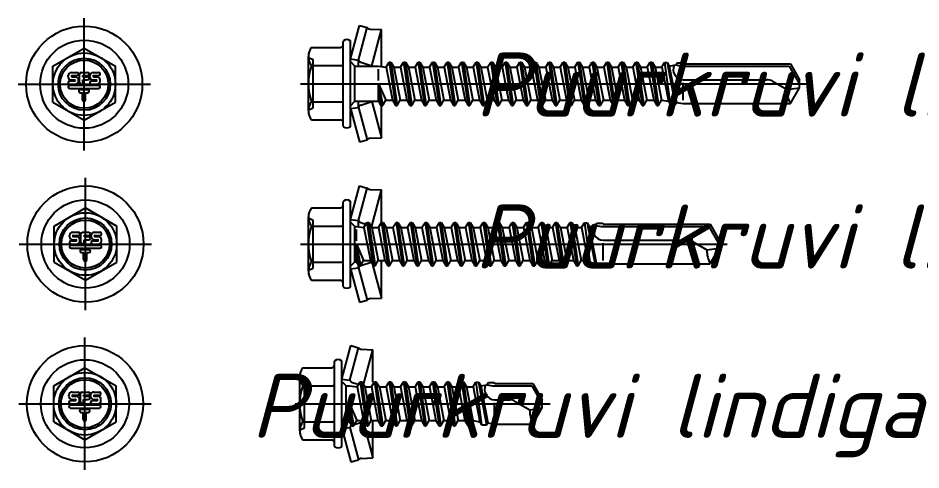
# Model space of a CAD drawing. Header units: millimetres. Extents: x -29692 to 34729, y -8412 to 43293.
# Drawn here: x -16573.3 to -16460.7, y 3997.6 to 4054 of the extents above; entities that cross this region are included whole.
import ezdxf

# ---------------------------------------------------------------- set-up
doc = ezdxf.new("R2010")
doc.units = ezdxf.units.MM
doc.layers.add('_0_004_Текст_01', color=7, linetype='Continuous', lineweight=18)
doc.styles.add('Malmerk_DZ_4', font='isocpeui.ttf', dxfattribs={"height": 4})

# ---------------------------------------------------------------- blocks, each defined once
blk = doc.blocks.new('Puurkruvi_lindiga_5.5x45_M8')
at = {"color": 0, "linetype": 'ByBlock', "lineweight": -2}
for p, q in [((-3.89, 3.08), (-2.77, 7.25)), ((-2.89, 2.95), (-1.8, 6.99)), ((-2.77, 7.25), (-1.8, 6.99)), ((-1.43, 6.81), (0, 6.75)), ((-1.22, 2.22), (0, 6.75)), ((0, 2.7), (0, 6.75)), ((-4.79, -5.28), (-4.79, 5.28)), ((-3.89, -5.28), (-3.89, 5.28)), ((-8.74, 4.5), (-5.19, 4.5)), ((-9.14, -3.38), (-9.14, 3.38)), ((-9.14, 3.25), (-8.54, 3)), ((-8.54, -3), (-8.54, 3)), ((-3.89, 3.08), (-2.89, 2.95)), ((-3.89, -3.08), (-3.89, 3.08)), ((-3.89, 2.75), (-3.33, 2.2)), ((-2.89, 2.16), (-2.89, 2.95)), ((-2.58, 2.67), (-1.97, 2.47)), ((-2.21, 2.05), (-1.83, 2.7)), ((-1.83, 2.7), (-1.62, 2.7)), ((-1.83, 2.7), (-1.04, -2.7)), ((-1.62, 2.7), (-1.24, 2.05)), ((-1.62, 2.7), (-0.82, -2.7)), ((-1.37, 2.28), (-1.22, 2.22)), ((-0.4, 2.05), (-0.02, 2.7)), ((-0.02, 2.7), (0.77, -2.7)), ((-0.02, 2.7), (0.19, 2.7)), ((0.19, 2.7), (0.99, -2.7)), ((0.19, 2.7), (0.57, 2.05)), ((1.41, 2.05), (1.79, 2.7)), ((1.79, 2.7), (2, 2.7)), ((1.79, 2.7), (2.58, -2.7)), ((2, 2.7), (2.38, 2.05)), ((2, 2.7), (2.8, -2.7)), ((3.22, 2.05), (3.6, 2.7)), ((3.6, 2.7), (4.39, -2.7)), ((3.6, 2.7), (3.81, 2.7)), ((3.81, 2.7), (4.61, -2.7)), ((3.81, 2.7), (4.19, 2.05)), ((5.03, 2.05), (5.41, 2.7)), ((5.41, 2.7), (5.62, 2.7)), ((5.41, 2.7), (6.2, -2.7)), ((5.62, 2.7), (6, 2.05)), ((5.62, 2.7), (6.42, -2.7)), ((6.84, 2.05), (7.22, 2.7)), ((7.22, 2.7), (8.01, -2.7)), ((7.22, 2.7), (7.43, 2.7)), ((7.43, 2.7), (8.23, -2.7)), ((7.43, 2.7), (7.81, 2.05)), ((8.65, 2.05), (9.03, 2.7)), ((9.03, 2.7), (9.24, 2.7)), ((9.03, 2.7), (9.82, -2.7)), ((9.24, 2.7), (9.62, 2.05)), ((9.24, 2.7), (10.04, -2.7)), ((10.46, 2.05), (10.84, 2.7)), ((10.84, 2.7), (11.63, -2.7)), ((10.84, 2.7), (11.05, 2.7)), ((11.05, 2.7), (11.85, -2.7)), ((11.05, 2.7), (11.43, 2.05)), ((12.27, 2.05), (12.65, 2.7)), ((12.65, 2.7), (12.86, 2.7)), ((12.65, 2.7), (13.44, -2.7)), ((12.86, 2.7), (13.24, 2.05)), ((12.86, 2.7), (13.66, -2.7)), ((14.08, 2.05), (14.46, 2.7)), ((14.46, 2.7), (15.25, -2.7)), ((14.46, 2.7), (14.67, 2.7)), ((14.67, 2.7), (15.47, -2.7)), ((14.67, 2.7), (15.05, 2.05)), ((15.89, 2.05), (16.27, 2.7)), ((16.27, 2.7), (16.48, 2.7)), ((16.27, 2.7), (17.06, -2.7)), ((16.48, 2.7), (16.86, 2.05)), ((16.48, 2.7), (17.28, -2.7)), ((17.7, 2.05), (18.08, 2.7)), ((18.08, 2.7), (18.87, -2.7)), ((18.08, 2.7), (18.29, 2.7)), ((18.29, 2.7), (19.09, -2.7)), ((18.29, 2.7), (18.67, 2.05)), ((19.51, 2.05), (19.89, 2.7)), ((19.89, 2.7), (20.1, 2.7)), ((19.89, 2.7), (20.68, -2.7)), ((20.1, 2.7), (20.48, 2.05)), ((20.1, 2.7), (20.9, -2.7)), ((21.32, 2.05), (21.7, 2.7)), ((21.7, 2.7), (22.49, -2.7)), ((21.7, 2.7), (21.91, 2.7)), ((21.91, 2.7), (22.71, -2.7)), ((21.91, 2.7), (22.29, 2.05)), ((23.13, 2.05), (23.51, 2.7)), ((23.51, 2.7), (23.72, 2.7)), ((23.51, 2.7), (24.3, -2.7)), ((23.72, 2.7), (24.1, 2.05)), ((23.72, 2.7), (24.52, -2.7)), ((24.94, 2.06), (25.28, 2.64)), ((25.28, 2.64), (25.63, 2.64)), ((25.28, 2.64), (26, -2.59)), ((25.63, 2.64), (25.88, 2.2)), ((25.63, 2.64), (26.62, -2.59)), ((25.88, 2.2), (26.7, 2.33)), ((26.7, 2.33), (26.84, 2.59)), ((26.7, 2.33), (27.37, 2.2)), ((26.84, 2.59), (27.57, 2.59)), ((27.57, 2.59), (27.64, 2.47)), ((27.64, 2.47), (40.97, 2.47)), ((40.97, 2.47), (42.11, 0.5)), ((-8.74, 2.25), (-4.99, 2.25)), ((-3.33, -2.2), (-3.33, 2.2)), ((-3.33, 2.2), (-3.14, 2.2)), ((-3.14, 2.2), (-2.21, 2.05)), ((-3.14, 0.4), (-3.14, 1.8)), ((-2.21, 2.05), (-1.41, -2.05)), ((-1.24, 2.05), (-0.4, 2.05)), ((-1.24, 2.05), (-0.44, -2.05)), ((-1.22, 2.05), (-1.22, 2.22)), ((-0.4, 2.05), (0.4, -2.05)), ((0.57, 2.05), (1.37, -2.05)), ((0.57, 2.05), (1.41, 2.05)), ((1.41, 2.05), (2.21, -2.05)), ((2.38, 2.05), (3.22, 2.05)), ((2.38, 2.05), (3.18, -2.05)), ((3.22, 2.05), (4.02, -2.05)), ((4.19, 2.05), (4.99, -2.05)), ((4.19, 2.05), (5.03, 2.05)), ((5.03, 2.05), (5.83, -2.05)), ((6, 2.05), (6.84, 2.05)), ((6, 2.05), (6.8, -2.05)), ((6.84, 2.05), (7.64, -2.05)), ((7.81, 2.05), (8.61, -2.05)), ((7.81, 2.05), (8.65, 2.05)), ((8.65, 2.05), (9.45, -2.05)), ((9.62, 2.05), (10.46, 2.05)), ((9.62, 2.05), (10.42, -2.05)), ((10.46, 2.05), (11.26, -2.05)), ((11.43, 2.05), (12.23, -2.05)), ((11.43, 2.05), (12.27, 2.05)), ((12.27, 2.05), (13.07, -2.05)), ((13.24, 2.05), (14.08, 2.05)), ((13.24, 2.05), (14.04, -2.05)), ((14.08, 2.05), (14.88, -2.05)), ((15.05, 2.05), (15.85, -2.05)), ((15.05, 2.05), (15.89, 2.05)), ((15.89, 2.05), (16.69, -2.05)), ((16.86, 2.05), (17.66, -2.05)), ((16.86, 2.05), (17.7, 2.05)), ((17.7, 2.05), (18.5, -2.05)), ((18.67, 2.05), (19.47, -2.05)), ((18.67, 2.05), (19.51, 2.05)), ((19.51, 2.05), (20.31, -2.05)), ((20.48, 2.05), (21.28, -2.05)), ((20.48, 2.05), (21.32, 2.05)), ((21.32, 2.05), (22.12, -2.05)), ((22.29, 2.05), (23.13, 2.05)), ((22.29, 2.05), (23.09, -2.05)), ((23.13, 2.05), (23.93, -2.05)), ((24.1, 2.05), (24.9, -2.05)), ((24.1, 2.05), (24.9, 2.05)), ((24.9, 2.05), (24.94, 2.06)), ((24.94, 2.06), (25.76, -2.19)), ((25.88, 2.2), (26.76, -2.34)), ((27.37, 2.2), (40.81, 2.2)), ((40.81, 2.2), (42.11, -0.05)), ((-10.14, 0), (43.11, 0)), ((-3.14, -2.2), (-3.14, 0)), ((-3.14, 0), (-2.25, -2.05)), ((-3.14, 0), (-2.63, -2.7)), ((-3.14, 0), (-2.85, -2.7)), ((27.61, 0.5), (38.01, 0.5)), ((27.61, -2.07), (27.61, 0.1)), ((38.76, 0.3), (40.57, -0.74)), ((42.11, -0.5), (42.11, 0.5)), ((40.57, -0.74), (42.11, -0.5)), ((40.97, -2.47), (42.11, -0.5)), ((-8.74, -2.25), (-4.99, -2.25)), ((-3.89, -2.75), (-3.33, -2.2)), ((-3.33, -2.2), (-3.14, -2.2)), ((-3.14, -2.2), (-2.85, -2.7)), ((-2.63, -2.7), (-2.25, -2.05)), ((-2.58, -2.67), (-1.3, -2.25)), ((-2.25, -2.05), (-1.41, -2.05)), ((-1.41, -2.05), (-1.04, -2.7)), ((-0.82, -2.7), (-0.44, -2.05)), ((-0.44, -2.05), (0.4, -2.05)), ((0, -6.75), (0, -2.05)), ((0.4, -2.05), (0.77, -2.7)), ((0.99, -2.7), (1.37, -2.05)), ((1.37, -2.05), (2.21, -2.05)), ((2.21, -2.05), (2.58, -2.7)), ((2.8, -2.7), (3.18, -2.05)), ((3.18, -2.05), (4.02, -2.05)), ((4.02, -2.05), (4.39, -2.7)), ((4.61, -2.7), (4.99, -2.05)), ((4.99, -2.05), (5.83, -2.05)), ((5.83, -2.05), (6.2, -2.7)), ((6.42, -2.7), (6.8, -2.05)), ((6.8, -2.05), (7.64, -2.05)), ((7.64, -2.05), (8.01, -2.7)), ((8.23, -2.7), (8.61, -2.05)), ((8.61, -2.05), (9.45, -2.05)), ((9.45, -2.05), (9.82, -2.7)), ((10.04, -2.7), (10.42, -2.05)), ((10.42, -2.05), (11.26, -2.05)), ((11.26, -2.05), (11.63, -2.7)), ((11.85, -2.7), (12.23, -2.05)), ((12.23, -2.05), (13.07, -2.05)), ((13.07, -2.05), (13.44, -2.7)), ((13.66, -2.7), (14.04, -2.05)), ((14.04, -2.05), (14.88, -2.05)), ((14.88, -2.05), (15.25, -2.7)), ((15.47, -2.7), (15.85, -2.05)), ((15.85, -2.05), (16.69, -2.05)), ((16.69, -2.05), (17.06, -2.7)), ((17.28, -2.7), (17.66, -2.05)), ((17.66, -2.05), (18.5, -2.05)), ((18.5, -2.05), (18.87, -2.7)), ((19.09, -2.7), (19.47, -2.05)), ((19.47, -2.05), (20.31, -2.05)), ((20.31, -2.05), (20.68, -2.7)), ((20.9, -2.7), (21.28, -2.05)), ((21.28, -2.05), (22.12, -2.05)), ((22.12, -2.05), (22.49, -2.7)), ((22.71, -2.7), (23.09, -2.05)), ((23.09, -2.05), (23.93, -2.05)), ((23.93, -2.05), (24.3, -2.7)), ((24.52, -2.7), (24.9, -2.05)), ((24.9, -2.05), (25.76, -2.19)), ((25.76, -2.19), (26, -2.59)), ((-9.14, -3.25), (-8.54, -3)), ((-3.89, -3.08), (-2.89, -2.95)), ((-3.89, -3.08), (-2.77, -7.25)), ((-2.89, -2.95), (-2.89, -2.63)), ((-2.89, -2.95), (-1.8, -6.99)), ((-2.85, -2.7), (-2.63, -2.7)), ((-1.14, -2.53), (0, -6.75)), ((-1.04, -2.7), (-0.82, -2.7)), ((0.77, -2.7), (0.99, -2.7)), ((2.58, -2.7), (2.8, -2.7)), ((4.39, -2.7), (4.61, -2.7)), ((6.2, -2.7), (6.42, -2.7)), ((8.01, -2.7), (8.23, -2.7)), ((9.82, -2.7), (10.04, -2.7)), ((11.63, -2.7), (11.85, -2.7)), ((13.44, -2.7), (13.66, -2.7)), ((15.25, -2.7), (15.47, -2.7)), ((17.06, -2.7), (17.28, -2.7)), ((18.87, -2.7), (19.09, -2.7)), ((20.68, -2.7), (20.9, -2.7)), ((22.49, -2.7), (22.71, -2.7)), ((24.3, -2.7), (24.52, -2.7)), ((26, -2.59), (26.62, -2.59)), ((26.62, -2.59), (26.76, -2.34)), ((26.76, -2.34), (27.61, -2.47)), ((27.61, -2.47), (40.97, -2.47)), ((-8.74, -4.5), (-5.19, -4.5)), ((-1.43, -6.81), (0, -6.75)), ((-2.77, -7.25), (-1.8, -6.99))]:
    blk.add_line(p, q, dxfattribs=at)
for centre, radius, start, end in [((-1.41, 7.31), 0.5, 218.9841, 267.7524), ((-5.19, 4.9), 0.4, 270, 0), ((-4.69, 5.28), 0.1, 127.4952, 180), ((-4.34, 4.83), 0.675, 52.5048, 127.4952), ((-3.99, 5.28), 0.1, 0, 52.5048), ((-7.35, 3.38), 1.78, 140.8805, 219.1195), ((-4.99, 2.45), 0.2, 270, 0), ((-2.43, 3.15), 0.5, 203.4374, 251.8168), ((27.61, 1.75), 1.25, 153.9261, 270), ((-2.6, 0), 6.54, 159.8534, 200.1466), ((38.01, -1), 1.5, 60, 90), ((44.2, -0.81), 3.63, 178.9228, 207.2555), ((-7.35, -3.38), 1.78, 140.8805, 219.1195), ((-4.99, -2.45), 0.2, 0, 90), ((-2.43, -3.15), 0.5, 116.1361, 156.5626), ((-2.43, -3.15), 0.5, 108.1832, 112.9541), ((-5.19, -4.9), 0.4, 0, 90), ((-4.69, -5.28), 0.1, 180, 232.5048), ((-4.34, -4.82), 0.675, 232.5048, 307.4952), ((-3.99, -5.28), 0.1, 307.4952, 0), ((-1.41, -7.31), 0.5, 92.2476, 141.0159)]:
    blk.add_arc(centre, radius, start, end, dxfattribs=at)
blk = doc.blocks.new('Puurkruvi_lindiga_5.5x55_M8')
at = {"color": 0, "linetype": 'ByBlock', "lineweight": -2}
for p, q in [((-0.552064, 3.081652), (0.564841, 7.25)), ((0.447936, 2.95), (1.530767, 6.991181)), ((0.564841, 7.25), (1.530767, 6.991181)), ((1.899818, 6.806118), (3.32964, 6.75)), ((2.11717, 2.225), (3.32964, 6.75)), ((3.32964, 2.138658), (3.32964, 6.75)), ((-1.452064, -5.281207), (-1.452064, 5.281207)), ((-0.552064, -5.281207), (-0.552064, 5.281207)), ((-5.402064, 4.503332), (-1.852064, 4.503332)), ((-5.802064, -3.377499), (-5.802064, 3.377499)), ((-5.802064, 3.25), (-5.202064, 3)), ((-5.202064, -3), (-5.202064, 3)), ((-0.552064, 3.081652), (0.447936, 2.95)), ((-0.552064, -3.081652), (-0.552064, 3.081652)), ((-0.552064, 2.75), (0, 2.197936)), ((0.447936, 2.197936), (0.447936, 2.95)), ((0.750656, 2.673843), (2.11717, 2.225)), ((3.885566, 2.05), (4.260844, 2.7)), ((4.260844, 2.7), (4.478069, 2.7)), ((4.260844, 2.7), (5.057803, -2.7)), ((4.478069, 2.7), (4.853347, 2.05)), ((4.478069, 2.7), (5.275028, -2.7)), ((5.695566, 2.05), (6.070844, 2.7)), ((6.070844, 2.7), (6.867803, -2.7)), ((6.070844, 2.7), (6.288069, 2.7)), ((6.288069, 2.7), (7.085028, -2.7)), ((6.288069, 2.7), (6.663347, 2.05)), ((7.505566, 2.05), (7.880844, 2.7)), ((7.880844, 2.7), (8.098069, 2.7)), ((7.880844, 2.7), (8.677803, -2.7)), ((8.098069, 2.7), (8.473347, 2.05)), ((8.098069, 2.7), (8.895028, -2.7)), ((9.315566, 2.05), (9.690844, 2.7)), ((9.690844, 2.7), (10.487803, -2.7)), ((9.690844, 2.7), (9.908069, 2.7)), ((9.908069, 2.7), (10.705028, -2.7)), ((9.908069, 2.7), (10.283347, 2.05)), ((11.125566, 2.05), (11.500844, 2.7)), ((11.500844, 2.7), (11.718069, 2.7)), ((11.500844, 2.7), (12.297803, -2.7)), ((11.718069, 2.7), (12.093347, 2.05)), ((11.718069, 2.7), (12.515028, -2.7)), ((12.935566, 2.05), (13.310844, 2.7)), ((13.310844, 2.7), (14.107803, -2.7)), ((13.310844, 2.7), (13.528069, 2.7)), ((13.528069, 2.7), (14.325028, -2.7)), ((13.528069, 2.7), (13.903347, 2.05)), ((14.745566, 2.05), (15.120844, 2.7)), ((15.120844, 2.7), (15.338069, 2.7)), ((15.120844, 2.7), (15.917803, -2.7)), ((15.338069, 2.7), (15.713347, 2.05)), ((15.338069, 2.7), (16.135028, -2.7)), ((16.555566, 2.05), (16.930844, 2.7)), ((16.930844, 2.7), (17.727803, -2.7)), ((16.930844, 2.7), (17.148069, 2.7)), ((17.148069, 2.7), (17.945028, -2.7)), ((17.148069, 2.7), (17.523347, 2.05)), ((18.365566, 2.05), (18.740844, 2.7)), ((18.740844, 2.7), (18.958069, 2.7)), ((18.740844, 2.7), (19.537803, -2.7)), ((18.958069, 2.7), (19.333347, 2.05)), ((18.958069, 2.7), (19.755028, -2.7)), ((20.175566, 2.05), (20.550844, 2.7)), ((20.550844, 2.7), (21.347803, -2.7)), ((20.550844, 2.7), (20.768069, 2.7)), ((20.768069, 2.7), (21.565028, -2.7)), ((20.768069, 2.7), (21.143347, 2.05)), ((21.985566, 2.05), (22.360844, 2.7)), ((22.360844, 2.7), (22.578069, 2.7)), ((22.360844, 2.7), (23.157803, -2.7)), ((22.578069, 2.7), (22.953347, 2.05)), ((22.578069, 2.7), (23.375028, -2.7)), ((23.795566, 2.05), (24.170844, 2.7)), ((24.170844, 2.7), (24.967803, -2.7)), ((24.170844, 2.7), (24.388069, 2.7)), ((24.388069, 2.7), (25.185028, -2.7)), ((24.388069, 2.7), (24.763347, 2.05)), ((25.605566, 2.05), (25.980844, 2.7)), ((25.980844, 2.7), (26.198069, 2.7)), ((25.980844, 2.7), (26.777803, -2.7)), ((26.198069, 2.7), (26.573347, 2.05)), ((26.198069, 2.7), (26.995028, -2.7)), ((27.415566, 2.05), (27.790844, 2.7)), ((27.790844, 2.7), (28.587803, -2.7)), ((27.790844, 2.7), (28.008069, 2.7)), ((28.008069, 2.7), (28.805028, -2.7)), ((28.008069, 2.7), (28.383347, 2.05)), ((29.225566, 2.05), (29.600844, 2.7)), ((29.600844, 2.7), (29.818069, 2.7)), ((29.600844, 2.7), (30.397803, -2.7)), ((29.818069, 2.7), (30.193347, 2.05)), ((29.818069, 2.7), (30.615028, -2.7)), ((31.035566, 2.05), (31.410844, 2.7)), ((31.410844, 2.7), (32.207803, -2.7)), ((31.410844, 2.7), (31.628069, 2.7)), ((31.628069, 2.7), (32.425028, -2.7)), ((31.628069, 2.7), (32.003347, 2.05)), ((32.845566, 2.05), (33.220844, 2.7)), ((33.220844, 2.7), (33.438069, 2.7)), ((33.220844, 2.7), (34.017803, -2.7)), ((33.438069, 2.7), (33.813347, 2.05)), ((33.438069, 2.7), (34.235028, -2.7)), ((34.655566, 2.05), (35.030844, 2.7)), ((35.030844, 2.7), (35.827803, -2.7)), ((35.030844, 2.7), (35.248069, 2.7)), ((35.248069, 2.7), (36.045028, -2.7)), ((35.248069, 2.7), (35.623347, 2.05)), ((36.465566, 2.05), (36.840844, 2.7)), ((36.840844, 2.7), (37.058069, 2.7)), ((36.840844, 2.7), (37.637803, -2.7)), ((37.058069, 2.7), (37.433347, 2.05)), ((37.058069, 2.7), (37.855028, -2.7)), ((38.274231, 2.056869), (38.613066, 2.64375)), ((38.613066, 2.64375), (38.959427, 2.64375)), ((38.613066, 2.64375), (39.330828, -2.5875)), ((38.959427, 2.64375), (39.21346, 2.203752)), ((38.959427, 2.64375), (39.955274, -2.5875)), ((39.21346, 2.203752), (40.030833, 2.331578)), ((40.030833, 2.331578), (40.17859, 2.5875)), ((40.030833, 2.331578), (40.705783, 2.2)), ((40.17859, 2.5875), (40.905783, 2.5875)), ((40.905783, 2.5875), (40.970735, 2.475)), ((40.970735, 2.475), (54.307669, 2.475)), ((54.307669, 2.475), (55.447936, 0.5)), ((-5.402064, 2.251666), (-1.652064, 2.251666)), ((0, -2.197936), (0, 2.197936)), ((0, 2.197936), (2.957936, 2.197936)), ((2.11717, 2.197936), (2.11717, 2.225)), ((2.957936, 2.197936), (3.885566, 2.05)), ((2.957936, 0.4), (2.957936, 1.797936)), ((3.885566, 2.05), (4.682525, -2.05)), ((4.853347, 2.05), (5.695566, 2.05)), ((4.853347, 2.05), (5.650306, -2.05)), ((5.695566, 2.05), (6.492525, -2.05)), ((6.663347, 2.05), (7.460306, -2.05)), ((6.663347, 2.05), (7.505566, 2.05)), ((7.505566, 2.05), (8.302525, -2.05)), ((8.473347, 2.05), (9.315566, 2.05)), ((8.473347, 2.05), (9.270306, -2.05)), ((9.315566, 2.05), (10.112525, -2.05)), ((10.283347, 2.05), (11.080306, -2.05)), ((10.283347, 2.05), (11.125566, 2.05)), ((11.125566, 2.05), (11.922525, -2.05)), ((12.093347, 2.05), (12.935566, 2.05)), ((12.093347, 2.05), (12.890306, -2.05)), ((12.935566, 2.05), (13.732525, -2.05)), ((13.903347, 2.05), (14.700306, -2.05)), ((13.903347, 2.05), (14.745566, 2.05)), ((14.745566, 2.05), (15.542525, -2.05)), ((15.713347, 2.05), (16.555566, 2.05)), ((15.713347, 2.05), (16.510306, -2.05)), ((16.555566, 2.05), (17.352525, -2.05)), ((17.523347, 2.05), (18.320306, -2.05)), ((17.523347, 2.05), (18.365566, 2.05)), ((18.365566, 2.05), (19.162525, -2.05)), ((19.333347, 2.05), (20.175566, 2.05)), ((19.333347, 2.05), (20.130306, -2.05)), ((20.175566, 2.05), (20.972525, -2.05)), ((21.143347, 2.05), (21.940306, -2.05)), ((21.143347, 2.05), (21.985566, 2.05)), ((21.985566, 2.05), (22.782525, -2.05)), ((22.953347, 2.05), (23.795566, 2.05)), ((22.953347, 2.05), (23.750306, -2.05)), ((23.795566, 2.05), (24.592525, -2.05)), ((24.763347, 2.05), (25.560306, -2.05)), ((24.763347, 2.05), (25.605566, 2.05)), ((25.605566, 2.05), (26.402525, -2.05)), ((26.573347, 2.05), (27.415566, 2.05)), ((26.573347, 2.05), (27.370306, -2.05)), ((27.415566, 2.05), (28.212525, -2.05)), ((28.383347, 2.05), (29.180306, -2.05)), ((28.383347, 2.05), (29.225566, 2.05)), ((29.225566, 2.05), (30.022525, -2.05)), ((30.193347, 2.05), (30.990306, -2.05)), ((30.193347, 2.05), (31.035566, 2.05)), ((31.035566, 2.05), (31.832525, -2.05)), ((32.003347, 2.05), (32.800306, -2.05)), ((32.003347, 2.05), (32.845566, 2.05)), ((32.845566, 2.05), (33.642525, -2.05)), ((33.813347, 2.05), (34.610306, -2.05)), ((33.813347, 2.05), (34.655566, 2.05)), ((34.655566, 2.05), (35.452525, -2.05)), ((35.623347, 2.05), (36.465566, 2.05)), ((35.623347, 2.05), (36.420306, -2.05)), ((36.465566, 2.05), (37.262525, -2.05)), ((37.433347, 2.05), (38.230306, -2.05)), ((37.433347, 2.05), (38.230306, 2.05)), ((38.230306, 2.05), (38.274231, 2.056869)), ((38.274231, 2.056869), (39.09893, -2.185841)), ((39.21346, 2.203752), (40.097052, -2.341933)), ((40.705783, 2.2), (54.148898, 2.2)), ((54.148898, 2.2), (55.447936, -0.05)), ((-6.802064, 0), (56.447936, 0)), ((2.957936, -2.197936), (2.957936, 0)), ((2.957936, 0), (3.840306, -2.05)), ((2.957936, 0), (3.465028, -2.7)), ((2.957936, 0), (3.247803, -2.7)), ((40.947936, 0.5), (51.348104, 0.5)), ((40.947936, -2.075), (40.947936, 0.1)), ((52.098104, 0.299038), (53.905276, -0.744333)), ((55.447936, -0.5), (55.447936, 0.5)), ((53.905276, -0.744333), (55.447936, -0.5)), ((54.307669, -2.475), (55.447936, -0.5)), ((-5.402064, -2.251666), (-1.652064, -2.251666)), ((-0.552064, -2.75), (0, -2.197936)), ((0, -2.197936), (2.957936, -2.197936)), ((0.447936, -2.95), (0.447936, -2.197936)), ((0.750656, -2.673843), (2.11717, -2.225)), ((2.11717, -2.225), (2.11717, -2.197936)), ((2.11717, -2.225), (3.32964, -6.75)), ((2.957936, -2.197936), (3.247803, -2.7)), ((3.465028, -2.7), (3.840306, -2.05)), ((3.840306, -2.05), (4.682525, -2.05)), ((4.682525, -2.05), (5.057803, -2.7)), ((5.275028, -2.7), (5.650306, -2.05)), ((5.650306, -2.05), (6.492525, -2.05)), ((6.492525, -2.05), (6.867803, -2.7)), ((7.085028, -2.7), (7.460306, -2.05)), ((7.460306, -2.05), (8.302525, -2.05)), ((8.302525, -2.05), (8.677803, -2.7)), ((8.895028, -2.7), (9.270306, -2.05)), ((9.270306, -2.05), (10.112525, -2.05)), ((10.112525, -2.05), (10.487803, -2.7)), ((10.705028, -2.7), (11.080306, -2.05)), ((11.080306, -2.05), (11.922525, -2.05)), ((11.922525, -2.05), (12.297803, -2.7)), ((12.515028, -2.7), (12.890306, -2.05)), ((12.890306, -2.05), (13.732525, -2.05)), ((13.732525, -2.05), (14.107803, -2.7)), ((14.325028, -2.7), (14.700306, -2.05)), ((14.700306, -2.05), (15.542525, -2.05)), ((15.542525, -2.05), (15.917803, -2.7)), ((16.135028, -2.7), (16.510306, -2.05)), ((16.510306, -2.05), (17.352525, -2.05)), ((17.352525, -2.05), (17.727803, -2.7)), ((17.945028, -2.7), (18.320306, -2.05)), ((18.320306, -2.05), (19.162525, -2.05)), ((19.162525, -2.05), (19.537803, -2.7)), ((19.755028, -2.7), (20.130306, -2.05)), ((20.130306, -2.05), (20.972525, -2.05)), ((20.972525, -2.05), (21.347803, -2.7)), ((21.565028, -2.7), (21.940306, -2.05)), ((21.940306, -2.05), (22.782525, -2.05)), ((22.782525, -2.05), (23.157803, -2.7)), ((23.375028, -2.7), (23.750306, -2.05)), ((23.750306, -2.05), (24.592525, -2.05)), ((24.592525, -2.05), (24.967803, -2.7)), ((25.185028, -2.7), (25.560306, -2.05)), ((25.560306, -2.05), (26.402525, -2.05)), ((26.402525, -2.05), (26.777803, -2.7)), ((26.995028, -2.7), (27.370306, -2.05)), ((27.370306, -2.05), (28.212525, -2.05)), ((28.212525, -2.05), (28.587803, -2.7)), ((28.805028, -2.7), (29.180306, -2.05)), ((29.180306, -2.05), (30.022525, -2.05)), ((30.022525, -2.05), (30.397803, -2.7)), ((30.615028, -2.7), (30.990306, -2.05)), ((30.990306, -2.05), (31.832525, -2.05)), ((31.832525, -2.05), (32.207803, -2.7)), ((32.425028, -2.7), (32.800306, -2.05)), ((32.800306, -2.05), (33.642525, -2.05)), ((33.642525, -2.05), (34.017803, -2.7)), ((34.235028, -2.7), (34.610306, -2.05)), ((34.610306, -2.05), (35.452525, -2.05)), ((35.452525, -2.05), (35.827803, -2.7)), ((36.045028, -2.7), (36.420306, -2.05)), ((36.420306, -2.05), (37.262525, -2.05)), ((37.262525, -2.05), (37.637803, -2.7)), ((37.855028, -2.7), (38.230306, -2.05)), ((38.230306, -2.05), (39.09893, -2.185841)), ((39.09893, -2.185841), (39.330828, -2.5875)), ((-5.802064, -3.25), (-5.202064, -3)), ((-0.552064, -3.081652), (0.447936, -2.95)), ((-0.552064, -3.081652), (0.564841, -7.25)), ((0.447936, -2.95), (1.530767, -6.991181)), ((3.247803, -2.7), (3.465028, -2.7)), ((3.32964, -6.75), (3.32964, -2.7)), ((5.057803, -2.7), (5.275028, -2.7)), ((6.867803, -2.7), (7.085028, -2.7)), ((8.677803, -2.7), (8.895028, -2.7)), ((10.487803, -2.7), (10.705028, -2.7)), ((12.297803, -2.7), (12.515028, -2.7)), ((14.107803, -2.7), (14.325028, -2.7)), ((15.917803, -2.7), (16.135028, -2.7)), ((17.727803, -2.7), (17.945028, -2.7)), ((19.537803, -2.7), (19.755028, -2.7)), ((21.347803, -2.7), (21.565028, -2.7)), ((23.157803, -2.7), (23.375028, -2.7)), ((24.967803, -2.7), (25.185028, -2.7)), ((26.777803, -2.7), (26.995028, -2.7)), ((28.587803, -2.7), (28.805028, -2.7)), ((30.397803, -2.7), (30.615028, -2.7)), ((32.207803, -2.7), (32.425028, -2.7)), ((34.017803, -2.7), (34.235028, -2.7)), ((35.827803, -2.7), (36.045028, -2.7)), ((37.637803, -2.7), (37.855028, -2.7)), ((39.330828, -2.5875), (39.955274, -2.5875)), ((39.955274, -2.5875), (40.097052, -2.341933)), ((40.097052, -2.341933), (40.947936, -2.475)), ((40.947936, -2.475), (54.307669, -2.475)), ((-5.402064, -4.503332), (-1.852064, -4.503332)), ((1.899818, -6.806118), (3.32964, -6.75)), ((0.564841, -7.25), (1.530767, -6.991181))]:
    blk.add_line(p, q, dxfattribs=at)
for centre, radius, start, end in [((1.919427, 7.305733), 0.5, 218.984114, 267.752392), ((-1.852064, 4.903332), 0.4, 270, 0), ((-1.352064, 5.281207), 0.1, 127.49525, 180), ((-1.002064, 4.825), 0.675, 52.50475, 127.49525), ((-0.652064, 5.281207), 0.1, 0, 52.50475), ((-4.017689, 3.377499), 1.784375, 140.880514, 219.119486), ((-1.652064, 2.451666), 0.2, 270, 0), ((0.906684, 3.148875), 0.5, 203.437393, 251.816796), ((40.947936, 1.75), 1.25, 153.926138, 270), ((0.735436, 0), 6.5375, 159.853416, 200.146584), ((51.348104, -1), 1.5, 60, 90), ((57.534706, -0.812577), 3.630072, 178.922807, 207.255472), ((-4.017689, -3.377499), 1.784375, 140.880514, 219.119486), ((-1.652064, -2.451666), 0.2, 0, 90), ((0.906684, -3.148875), 0.5, 108.183204, 156.562607), ((-1.852064, -4.903332), 0.4, 0, 90), ((-1.352064, -5.281207), 0.1, 180, 232.50475), ((-1.002064, -4.825), 0.675, 232.50475, 307.49525), ((-0.652064, -5.281207), 0.1, 307.49525, 0), ((1.919427, -7.305733), 0.5, 92.247608, 141.015886)]:
    blk.add_arc(centre, radius, start, end, dxfattribs=at)
blk = doc.blocks.new('Puurkruvi lindiga 5.5')
at = {"color": 0, "linetype": 'ByBlock', "lineweight": -2}
for p, q in [((0, -8.25), (0, 8.25)), ((-3.9, 2.25), (0, 4.5)), ((0, 4.5), (3.9, 2.25)), ((-3.9, -2.25), (-3.9, 2.25)), ((-1.6, 1.47), (-0.9, 1.47)), ((-0.57, 0.2), (-0.57, 1.27)), ((-0.37, 1.47), (0.42, 1.47)), ((1.1, 1.47), (1.8, 1.47)), ((3.9, -2.25), (3.9, 2.25)), ((-8.25, 0), (8.25, 0)), ((-2, 0.93), (-2, 1.07)), ((-1.8, 0.4), (-1.17, 0.4)), ((-1.8, 0), (-1.1, 0)), ((-1.6, 0.53), (-1.17, 0.53)), ((-1.53, 1.07), (-0.9, 1.07)), ((-1.53, 0.93), (-1.1, 0.93)), ((-0.7, 0.4), (-0.7, 0.53)), ((-0.17, 1.07), (0.42, 1.07)), ((-0.17, 0.93), (-0.17, 1.07)), ((-0.17, 0.93), (0.42, 0.93)), ((-0.17, 0.2), (-0.17, 0.53)), ((-0.17, 0.53), (0.42, 0.53)), ((0.7, 0.93), (0.7, 1.07)), ((0.9, 0.4), (1.53, 0.4)), ((0.9, 0), (1.6, 0)), ((1.1, 0.53), (1.53, 0.53)), ((1.17, 1.07), (1.8, 1.07)), ((1.17, 0.93), (1.6, 0.93)), ((2, 0.4), (2, 0.53)), ((-1.8, -0.13), (1.8, -0.13)), ((-1.8, -0.53), (1.8, -0.53)), ((-0.48, -0.67), (0.42, -0.67)), ((-0.47, -1.07), (-0.28, -1.07)), ((-0.23, -1.93), (-0.23, -1.12)), ((0.17, -1.93), (0.17, -1.12)), ((0.22, -1.07), (0.42, -1.07)), ((-3.9, -2.25), (0, -4.5)), ((0, -4.5), (3.9, -2.25))]:
    blk.add_line(p, q, dxfattribs=at)
for radius in [7.25, 5.5, 3.9, 3.25, 3]:
    blk.add_circle((0, 0), radius, dxfattribs=at)
for centre, radius, start, end in [((-1.6, 1.07), 0.4, 90.0286, 180), ((-0.9, 1.27), 0.2, 270, 90), ((-0.37, 1.27), 0.2, 90, 180), ((0.42, 1.27), 0.2, 0, 90), ((0.42, 1.27), 0.2, 270, 0), ((1.1, 1.07), 0.4, 90.0286, 180), ((1.8, 1.27), 0.2, 270, 90), ((-1.6, 0.93), 0.4, 180.067, 270), ((-1.8, 0.2), 0.2, 90, 270), ((-1.53, 1), 0.0667, 90, 269.8007), ((-1.17, 0.47), 0.0667, 270, 90), ((-1.1, 0.53), 0.4, 0, 90), ((-1.1, 0.4), 0.4, 270, 0), ((-0.37, 0.2), 0.2, 180, 270), ((-0.37, 0.2), 0.2, 270, 0), ((0.42, 0.73), 0.2, 0, 90.0309), ((0.42, 0.73), 0.2, 270, 0), ((1.1, 0.93), 0.4, 180.067, 270), ((0.9, 0.2), 0.2, 90, 270), ((1.17, 1), 0.0667, 90, 269.7938), ((1.53, 0.47), 0.0667, 270, 90), ((1.6, 0.53), 0.4, 0, 90), ((1.6, 0.4), 0.4, 270, 0), ((-1.8, -0.33), 0.2, 90, 269.9713), ((-0.48, -0.87), 0.2, 90, 274.9363), ((-0.28, -1.12), 0.05, 0, 89.9519), ((0.22, -1.12), 0.05, 89.9519, 180), ((0.42, -0.87), 0.2, 270, 90), ((1.8, -0.33), 0.2, 270, 90), ((-0.03, -1.93), 0.2, 180, 270), ((-0.03, -1.93), 0.2, 270, 0)]:
    blk.add_arc(centre, radius, start, end, dxfattribs=at)
blk = doc.blocks.new('Puurkruvi_lindiga_5.5x25_M8')
at = {"color": 0, "linetype": 'ByBlock', "lineweight": -2}
for p, q in [((-3.88, 3.08), (-2.76, 7.25)), ((-2.88, 2.95), (-1.8, 6.99)), ((-2.76, 7.25), (-1.8, 6.99)), ((-1.43, 6.81), (0, 6.75)), ((-1.21, 2.22), (0, 6.75)), ((0, 2.7), (0, 6.75)), ((-4.78, -5.28), (-4.78, 5.28)), ((-3.88, -5.28), (-3.88, 5.28)), ((-8.73, 4.5), (-5.18, 4.5)), ((-9.13, -3.38), (-9.13, 3.38)), ((-9.13, 3.25), (-8.53, 3)), ((-8.53, -3), (-8.53, 3)), ((-3.89, 2.8), (-3.34, 2.25)), ((-3.88, 3.08), (-2.88, 2.95)), ((-3.88, -3.08), (-3.88, 3.08)), ((-2.58, 2.67), (-1.96, 2.47)), ((-1.97, 2.1), (-1.6, 2.75)), ((-1.6, 2.75), (-1.38, 2.75)), ((-1.6, 2.75), (-0.8, -2.75)), ((-1.38, 2.75), (-1, 2.1)), ((-1.38, 2.75), (-0.58, -2.75)), ((-0.16, 2.1), (0.21, 2.75)), ((0.21, 2.75), (1.01, -2.75)), ((0.21, 2.75), (0.43, 2.75)), ((0.43, 2.75), (1.23, -2.75)), ((0.43, 2.75), (0.81, 2.1)), ((1.65, 2.1), (2.02, 2.75)), ((2.02, 2.75), (2.24, 2.75)), ((2.02, 2.75), (2.82, -2.75)), ((2.24, 2.75), (2.62, 2.1)), ((2.24, 2.75), (3.04, -2.75)), ((3.46, 2.1), (3.83, 2.75)), ((3.83, 2.75), (4.63, -2.75)), ((3.83, 2.75), (4.05, 2.75)), ((4.05, 2.75), (4.85, -2.75)), ((4.05, 2.75), (4.43, 2.1)), ((5.27, 2.1), (5.64, 2.75)), ((5.64, 2.75), (5.86, 2.75)), ((5.64, 2.75), (6.44, -2.75)), ((5.86, 2.75), (6.24, 2.1)), ((5.86, 2.75), (6.66, -2.75)), ((7.08, 2.1), (7.45, 2.75)), ((7.45, 2.75), (8.25, -2.75)), ((7.45, 2.75), (7.67, 2.75)), ((7.67, 2.75), (8.47, -2.75)), ((7.67, 2.75), (8.05, 2.1)), ((8.89, 2.1), (9.26, 2.75)), ((9.26, 2.75), (9.48, 2.75)), ((9.26, 2.75), (10.06, -2.75)), ((9.48, 2.75), (9.86, 2.1)), ((9.48, 2.75), (10.28, -2.75)), ((10.7, 2.1), (11.07, 2.75)), ((11.07, 2.75), (11.29, 2.75)), ((11.07, 2.75), (11.87, -2.75)), ((11.29, 2.75), (11.67, 2.1)), ((11.29, 2.75), (12.09, -2.75)), ((12.51, 2.11), (12.85, 2.69)), ((12.85, 2.69), (13.19, 2.69)), ((12.85, 2.69), (13.56, -2.64)), ((13.19, 2.69), (13.45, 2.25)), ((13.19, 2.69), (14.19, -2.64)), ((13.45, 2.25), (14.26, 2.38)), ((13.45, 2.25), (14.33, -2.39)), ((14.26, 2.38), (14.41, 2.64)), ((14.26, 2.38), (14.94, 2.25)), ((14.41, 2.64), (15.14, 2.64)), ((15.14, 2.64), (15.2, 2.52)), ((15.2, 2.52), (19.97, 2.52)), ((19.97, 2.52), (21.11, 0.5)), ((-8.73, 2.25), (-4.98, 2.25)), ((-3.34, -2.25), (-3.34, 2.25)), ((-3.34, 2.25), (-2.9, 2.25)), ((-2.9, 2.25), (-1.97, 2.1)), ((-1.97, 2.1), (-1.18, -2.1)), ((-1, 2.1), (-0.16, 2.1)), ((-1, 2.1), (-0.21, -2.1)), ((-0.16, 2.1), (0.63, -2.1)), ((0.81, 2.1), (1.6, -2.1)), ((0.81, 2.1), (1.65, 2.1)), ((1.65, 2.1), (2.44, -2.1)), ((2.62, 2.1), (3.46, 2.1)), ((2.62, 2.1), (3.41, -2.1)), ((3.46, 2.1), (4.25, -2.1)), ((4.43, 2.1), (5.22, -2.1)), ((4.43, 2.1), (5.27, 2.1)), ((5.27, 2.1), (6.06, -2.1)), ((6.24, 2.1), (7.08, 2.1)), ((6.24, 2.1), (7.03, -2.1)), ((7.08, 2.1), (7.87, -2.1)), ((8.05, 2.1), (8.84, -2.1)), ((8.05, 2.1), (8.89, 2.1)), ((8.89, 2.1), (9.68, -2.1)), ((9.86, 2.1), (10.65, -2.1)), ((9.86, 2.1), (10.7, 2.1)), ((10.7, 2.1), (11.49, -2.1)), ((11.67, 2.1), (12.46, -2.1)), ((11.67, 2.1), (12.46, 2.1)), ((12.46, 2.1), (12.51, 2.11)), ((12.51, 2.11), (13.33, -2.24)), ((14.94, 2.25), (19.81, 2.25)), ((19.81, 2.25), (21.11, -0.05)), ((-9.69, 0), (22.11, 0)), ((15.18, 0.5), (17.12, 0.5)), ((15.18, -2.13), (15.18, 0.1)), ((17.76, 0.3), (19.57, -0.74)), ((21.11, -0.5), (21.11, 0.5)), ((-2.9, -2.25), (-2.9, 0)), ((-2.9, 0), (-2.02, -2.1)), ((-2.9, 0), (-2.39, -2.75)), ((-2.9, 0), (-2.61, -2.75)), ((19.57, -0.74), (21.11, -0.5)), ((19.97, -2.53), (21.11, -0.5)), ((-8.73, -2.25), (-4.98, -2.25)), ((-3.89, -2.8), (-3.34, -2.25)), ((-3.34, -2.25), (-2.9, -2.25)), ((-2.9, -2.25), (-2.61, -2.75)), ((-2.58, -2.67), (-1.29, -2.25)), ((-2.39, -2.75), (-2.02, -2.1)), ((-2.02, -2.1), (-1.18, -2.1)), ((-1.18, -2.1), (-0.8, -2.75)), ((-0.58, -2.75), (-0.21, -2.1)), ((-0.21, -2.1), (0.63, -2.1)), ((0, -6.75), (0, -2.05)), ((0.63, -2.1), (1.01, -2.75)), ((1.23, -2.75), (1.6, -2.1)), ((1.6, -2.1), (2.44, -2.1)), ((2.44, -2.1), (2.82, -2.75)), ((3.04, -2.75), (3.41, -2.1)), ((3.41, -2.1), (4.25, -2.1)), ((4.25, -2.1), (4.63, -2.75)), ((4.85, -2.75), (5.22, -2.1)), ((5.22, -2.1), (6.06, -2.1)), ((6.06, -2.1), (6.44, -2.75)), ((6.66, -2.75), (7.03, -2.1)), ((7.03, -2.1), (7.87, -2.1)), ((7.87, -2.1), (8.25, -2.75)), ((8.47, -2.75), (8.84, -2.1)), ((8.84, -2.1), (9.68, -2.1)), ((9.68, -2.1), (10.06, -2.75)), ((10.28, -2.75), (10.65, -2.1)), ((10.65, -2.1), (11.49, -2.1)), ((11.49, -2.1), (11.87, -2.75)), ((12.09, -2.75), (12.46, -2.1)), ((12.46, -2.1), (13.33, -2.24)), ((13.33, -2.24), (13.56, -2.64)), ((-9.13, -3.25), (-8.53, -3)), ((-3.88, -3.08), (-2.88, -2.95)), ((-3.88, -3.08), (-2.76, -7.25)), ((-2.88, -2.95), (-1.8, -6.99)), ((-2.61, -2.75), (-2.39, -2.75)), ((-1.13, -2.53), (0, -6.75)), ((-0.8, -2.75), (-0.58, -2.75)), ((1.01, -2.75), (1.23, -2.75)), ((2.82, -2.75), (3.04, -2.75)), ((4.63, -2.75), (4.85, -2.75)), ((6.44, -2.75), (6.66, -2.75)), ((8.25, -2.75), (8.47, -2.75)), ((10.06, -2.75), (10.28, -2.75)), ((11.87, -2.75), (12.09, -2.75)), ((13.56, -2.64), (14.19, -2.64)), ((14.19, -2.64), (14.33, -2.39)), ((14.33, -2.39), (15.18, -2.53)), ((15.18, -2.53), (19.97, -2.53)), ((-8.73, -4.5), (-5.18, -4.5)), ((-1.43, -6.81), (0, -6.75)), ((-2.76, -7.25), (-1.8, -6.99))]:
    blk.add_line(p, q, dxfattribs=at)
for centre, radius, start, end in [((-1.41, 7.31), 0.5, 218.9841, 267.7524), ((-5.18, 4.9), 0.4, 270, 0), ((-4.68, 5.28), 0.1, 127.4953, 180), ((-4.33, 4.83), 0.675, 52.5047, 127.4953), ((-3.98, 5.28), 0.1, 0, 52.5047), ((-7.35, 3.38), 1.78, 140.8805, 219.1195), ((-4.98, 2.45), 0.2, 270, 0), ((-2.42, 3.15), 0.5, 203.4374, 251.8168), ((15.22, 1.79), 1.29, 154.1863, 268.3379), ((-2.59, 0), 6.54, 159.8534, 200.1466), ((17.12, -0.63), 1.13, 55.3314, 89.8989), ((23.4, -0.82), 3.83, 178.9419, 206.5256), ((-7.35, -3.38), 1.78, 140.8805, 219.1195), ((-4.98, -2.45), 0.2, 0, 90), ((-2.42, -3.15), 0.5, 116.1361, 156.5626), ((-2.42, -3.15), 0.5, 108.1832, 112.9541), ((-5.18, -4.9), 0.4, 0, 90), ((-4.68, -5.28), 0.1, 180, 232.5047), ((-4.33, -4.83), 0.675, 232.5047, 307.4953), ((-3.98, -5.28), 0.1, 307.4953, 0), ((-1.41, -7.31), 0.5, 92.2476, 141.0159)]:
    blk.add_arc(centre, radius, start, end, dxfattribs=at)

msp = doc.modelspace()

# ---------------------------------------------------------------- block references
at = {"color": 0, "linetype": 'ByBlock', "lineweight": -2}
for name, p in [('Puurkruvi lindiga 5.5', (-16565.061, 4045.728)), ('Puurkruvi_lindiga_5.5x55_M8', (-16531.295, 4045.792)), ('Puurkruvi lindiga 5.5', (-16564.903, 4025.792)), ('Puurkruvi_lindiga_5.5x45_M8', (-16527.961, 4025.792)), ('Puurkruvi lindiga 5.5', (-16564.968, 4005.871)), ('Puurkruvi_lindiga_5.5x25_M8', (-16529.056, 4005.871))]:
    msp.add_blockref(name, p, dxfattribs=at)

# ---------------------------------------------------------------- texts
at = {"layer": '_0_004_Текст_01', "char_height": 8, "attachment_point": 5, "style": 'Malmerk_DZ_4'}
for s, insert in [('\\A1;\\pxql;Puurkruvi lindiga 5.5x55 M8', (-16446.853, 4044.475)), ('\\A1;\\pxql;Puurkruvi lindiga 5.5x45 M8', (-16446.853, 4025.523)), ('\\A1;\\pxql;Puurkruvi lindiga 5.5x25 M8 DIN 7504K', (-16446.918, 4004.407))]:
    msp.add_mtext(s, dxfattribs=dict(at, insert=insert))

doc.saveas('drawing.dxf')
